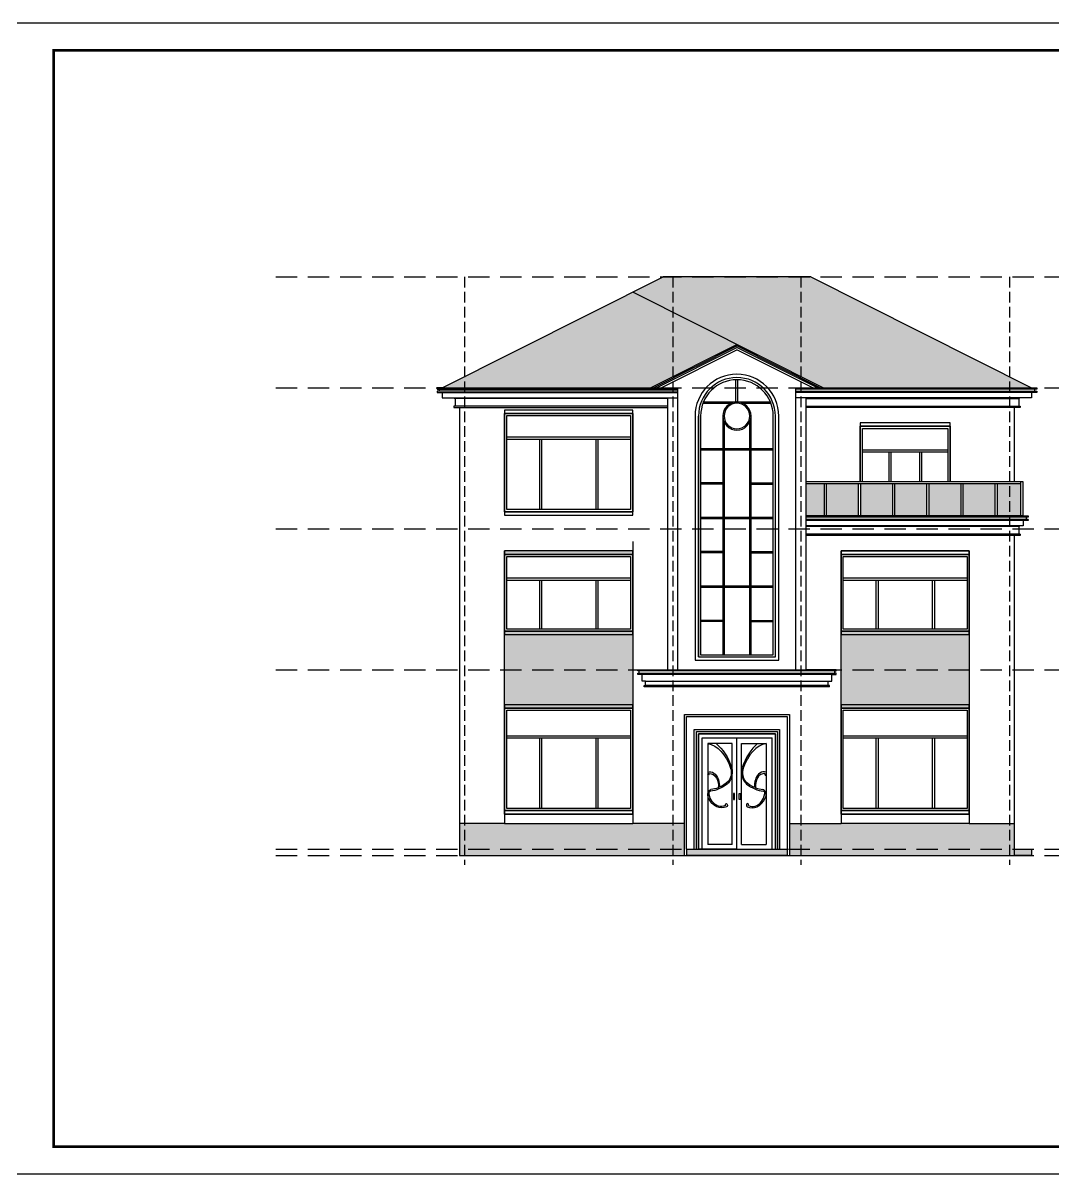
# Model space of a CAD drawing. Header units: millimetres. Extents: x -807114 to 146922, y -468455 to -61603.
# Drawn here: x -224953 to -200835, y -238672 to -211718 of the extents above; entities that cross this region are included whole.
import ezdxf

# ---------------------------------------------------------------- set-up
doc = ezdxf.new("R2010")
doc.units = ezdxf.units.MM
doc.header["$LTSCALE"] = 1000
doc.linetypes.add('DASH', pattern=[0.35, 0.25, -0.1])
doc.linetypes.add('HIDDENX2', pattern=[0.75, 0.5, -0.25])
for name, color, linetype in [('_汉字', 7, 'Continuous'), ('PUB_TITLE', 4, 'Continuous'), ('建-轴', 1, 'Continuous')]:
    doc.layers.add(name, color=color, linetype=linetype)

msp = doc.modelspace()

# ---------------------------------------------------------------- hatches: boundary and pattern name
h = msp.add_hatch()
h.set_pattern_fill('弯瓦屋面', color=20, scale=120)
h.set_pattern_definition([(0, (0, 0), (240, 240), [48, -192]), (45, (96, 24), (3e-14, 240), [67.88225, -271.529]), (90, (144, 72), (-240, 240), [240]), (135, (192, 24), (-240, 3e-14), [67.88225, -271.529]), (26.56505, (48, 0), (240, 2e-07), [53.664, -482.99231]), (333.43495, (192, 24), (240, -2e-07), [53.664, -482.99231])])
h.paths.add_polyline_path([(-210676.1, -218019), (-215136.1, -220261.8), (-210256.1, -220261.8), (-208236.1, -219246)])
h.paths.add_polyline_path([(-208236.1, -219246), (-206216.1, -220261.8), (-201336.1, -220261.8), (-206506.3, -217661.8), (-209966.1, -217661.9), (-210676.1, -218019)])
h = msp.add_hatch()
h.set_pattern_fill('玻璃2', color=4, scale=80)
h.set_pattern_definition([(45, (96, 48), (7e-14, 1221.8805), [480, -288, 480, -288, 192, -418.6253]), (45, (72, 72), (7e-14, 1221.8805), [384, -480, 288, -288, 336, -370.6253]), (45, (72, 144), (7e-14, 1221.8805), [288, -576, 192, -288, 432, -370.6253]), (45, (144, 72), (7e-14, 1221.8805), [288, -576, 240, -1042.6252]), (45, (216, 144), (7e-14, 1221.8805), [144, -720, 96, -1186.6252]), (45, (96, 264), (7e-14, 1221.8805), [96, -720, 96, -384, 240, -610.6253]), (45, (528, 192), (7e-14, 1221.8805), [480, -720, 576, -380.2253]), (45, (528, 120), (7e-14, 1221.8805), [672, -480, 720, -284.2253]), (45, (648, 216), (-1e-13, -1357.645), [480, -672, 384, -610.6253]), (45, (576, 360), (7e-14, 1221.8805), [240, -960, 288, -658.6253]), (45, (720, 288), (7e-14, 1221.8805), [192, -960, 192, -802.6252])])
h.paths.add_polyline_path([(-202136.1, -222511.8), (-202136.1, -223261.8), (-201586.1, -223261.8), (-201586.1, -222511.8)])
h.paths.add_polyline_path([(-202936.1, -222511.8), (-202936.1, -223261.8), (-202186.1, -223261.8), (-202186.1, -222511.8)])
h.paths.add_polyline_path([(-203736.1, -222511.8), (-203736.1, -223261.8), (-202986.1, -223261.8), (-202986.1, -222511.8)])
h.paths.add_polyline_path([(-204536.1, -222511.8), (-204536.1, -223261.8), (-203786.1, -223261.8), (-203786.1, -222511.8)])
h.paths.add_polyline_path([(-205336.1, -222511.8), (-205336.1, -223261.8), (-204586.1, -223261.8), (-204586.1, -222511.8)])
h.paths.add_polyline_path([(-206136.1, -222511.8), (-206136.1, -223261.8), (-205386.1, -223261.8), (-205386.1, -222511.8)])
h.paths.add_polyline_path([(-206616.1, -222511.8), (-206616.1, -223261.8), (-206186.1, -223261.8), (-206186.1, -222511.8)])
h.paths.add_polyline_path([(-173271.3, -225811.8), (-173871.3, -225811.8), (-173871.3, -226711.8), (-173271.3, -226711.8)])
h.paths.add_polyline_path([(-173921.3, -225811.8), (-174471.3, -225811.8), (-174471.3, -226711.8), (-173921.3, -226711.8)])
h.paths.add_polyline_path([(-174521.3, -225811.8), (-175071.3, -225811.8), (-175071.3, -226711.8), (-174521.3, -226711.8)])
h.paths.add_polyline_path([(-175121.3, -225811.8), (-175461.3, -225811.8), (-175461.3, -226711.8), (-175121.3, -226711.8)])
h.paths.add_polyline_path([(-135101.2, -222511.8), (-135101.2, -223261.8), (-134451.2, -223261.8), (-134451.2, -222511.8)])
h.paths.add_polyline_path([(-135801.2, -222511.8), (-135801.2, -223261.8), (-135151.2, -223261.8), (-135151.2, -222511.8)])
h.paths.add_polyline_path([(-136501.2, -222511.8), (-136501.2, -223261.8), (-135851.2, -223261.8), (-135851.2, -222511.8)])
h.paths.add_polyline_path([(-137201.2, -222511.8), (-137201.2, -223261.8), (-136551.2, -223261.8), (-136551.2, -222511.8)])
h.paths.add_polyline_path([(-137901.2, -222511.8), (-137901.2, -223261.8), (-137251.2, -223261.8), (-137251.2, -222511.8)])
h.paths.add_polyline_path([(-138451.2, -222511.8), (-138451.2, -223261.8), (-137951.2, -223261.8), (-137951.2, -222511.8)])
h = msp.add_hatch()
h.set_pattern_fill('AR-SAND', color=43, scale=26)
h.set_pattern_definition([(37.5, (0, 0), (-2.080041, 63.623721), [0, -50.1904, 0, -56.134, 0, -53.6575]), (7.5, (0, 0), (58.438027, 93.187263), [0, -27.0764, 0, -45.2374, 0, -17.3355]), (-32.5, (-40.615, 0), (102.829008, 0.186834), [0, -16.51, 0, -59.436, 0, -77.597]), (-42.5, (-40.615, 0), (99.26234, 28.980812), [0, -8.255, 0, -38.9636, 0, -44.577])])
h.paths.add_polyline_path([(-213676.1, -227681.8), (-210676.1, -227681.8), (-210676.1, -226041.8), (-213676.1, -226041.8)])
h.paths.add_polyline_path([(-213676.1, -227761.8), (-210676.1, -227761.8), (-210676.1, -227681.8), (-213676.1, -227681.8)])
h.paths.add_polyline_path([(-213676.1, -226041.8), (-210676.1, -226041.8), (-210676.1, -225961.8), (-213676.1, -225961.8)])
h.paths.add_polyline_path([(-213676.1, -224161.8), (-210676.1, -224161.8), (-210676.1, -224081.8), (-213676.1, -224081.8)])
h.paths.add_polyline_path([(-205796.1, -227681.8), (-202796.1, -227681.8), (-202796.1, -226041.8), (-205796.1, -226041.8)])
h.paths.add_polyline_path([(-205796.1, -227761.8), (-202796.1, -227761.8), (-202796.1, -227681.8), (-205796.1, -227681.8)])
h.paths.add_polyline_path([(-205796.1, -226041.8), (-202796.1, -226041.8), (-202796.1, -225961.8), (-205796.1, -225961.8)])
h.paths.add_polyline_path([(-170111.3, -227761.8), (-168611.3, -227761.8), (-168611.3, -227681.8), (-170111.3, -227681.8)])
h.paths.add_polyline_path([(-170111.3, -227681.8), (-168611.3, -227681.8), (-168611.3, -226861.8), (-170111.3, -226861.8)])
h.paths.add_polyline_path([(-170111.3, -226861.8), (-168611.3, -226861.8), (-168611.3, -226041.8), (-170111.3, -226041.8)])
h.paths.add_polyline_path([(-170111.3, -226041.8), (-168611.3, -226041.8), (-168611.3, -225961.8), (-170111.3, -225961.8)])
h.paths.add_polyline_path([(-166471.3, -226861.8), (-164371.3, -226861.8), (-164371.3, -226041.8), (-166471.3, -226041.8)])
h.paths.add_polyline_path([(-166471.3, -227681.8), (-164371.3, -227681.8), (-164371.3, -226861.8), (-166471.3, -226861.8)])
h.paths.add_polyline_path([(-166471.3, -227761.8), (-164371.3, -227761.8), (-164371.3, -227681.8), (-166471.3, -227681.8)])
h.paths.add_polyline_path([(-166471.3, -226041.8), (-164371.3, -226041.8), (-164371.3, -225961.8), (-166471.3, -225961.8)])
h.paths.add_polyline_path([(-170111.3, -224081.8), (-168611.3, -224081.8), (-168611.3, -223561.8), (-170111.3, -223561.8)])
h.paths.add_polyline_path([(-170111.3, -223561.8), (-168611.3, -223561.8), (-168611.3, -223041.8), (-170111.3, -223041.8)])
h.paths.add_polyline_path([(-170111.3, -222961.8), (-170111.3, -223041.8), (-168611.3, -223041.8), (-168611.3, -222961.8)])
h.paths.add_polyline_path([(-170111.3, -224161.8), (-168611.3, -224161.8), (-168611.3, -224081.8), (-170111.3, -224081.8)])
h.paths.add_polyline_path([(-166471.3, -224081.8), (-164371.3, -224081.8), (-164371.3, -223561.8), (-166471.3, -223561.8)])
h.paths.add_polyline_path([(-166471.3, -223561.8), (-164371.3, -223561.8), (-164371.3, -223041.8), (-166471.3, -223041.8)])
h.paths.add_polyline_path([(-166471.3, -222961.8), (-166471.3, -223041.8), (-164371.3, -223041.8), (-164371.3, -222961.8)])
h.paths.add_polyline_path([(-166471.3, -224161.8), (-164371.3, -224161.8), (-164371.3, -224081.8), (-166471.3, -224081.8)])
h.paths.add_polyline_path([(-175861.3, -230461.8), (-175861.3, -231211.8), (-162861.3, -231211.8), (-162861.3, -230461.8)])
h.paths.add_polyline_path([(-173271.3, -226711.8), (-173871.3, -226711.8), (-173921.3, -226711.8), (-174471.3, -226711.8), (-174521.3, -226711.8), (-175071.3, -226711.8), (-175121.3, -226711.8), (-175461.3, -226711.8), (-175461.3, -226861.8), (-173221.3, -226861.8), (-173221.3, -226711.8)])
h.paths.add_polyline_path([(-138301.2, -230461.8), (-138301.2, -231211.8), (-137391.2, -231211.8), (-137391.2, -230461.8)])
h.paths.add_polyline_path([(-129641.2, -230461.8), (-129641.2, -231061.8), (-129641.2, -231211.8), (-125301.2, -231211.8), (-125301.2, -230461.8)])
h.paths.add_polyline_path([(-137391.2, -227681.8), (-135291.2, -227681.8), (-135291.2, -226041.8), (-137391.2, -226041.8)])
h.paths.add_polyline_path([(-137391.2, -226041.8), (-135291.2, -226041.8), (-135291.2, -225961.8), (-137391.2, -225961.8)])
h.paths.add_polyline_path([(-137391.2, -227761.8), (-135291.2, -227761.8), (-135291.2, -227681.8), (-137391.2, -227681.8)])
h.paths.add_polyline_path([(-99776.6, -230461.8), (-99776.6, -231211.8), (-86776.6, -231211.8), (-86776.6, -231061.8), (-86776.6, -230461.8)])
h.paths.add_polyline_path([(-137391.2, -231061.8), (-135291.2, -231061.8), (-135291.2, -230461.8), (-137391.2, -230461.8)])
h.paths.add_polyline_path([(-137391.2, -231211.8), (-135291.2, -231211.8), (-135291.2, -231061.8), (-137391.2, -231061.8)])
h.paths.add_polyline_path([(-90476.6, -227681.8), (-88156.6, -227681.8), (-88376.6, -227461.8), (-88076.6, -227461.8), (-88076.6, -226861.8), (-90476.6, -226861.8)])
h.paths.add_polyline_path([(-90476.6, -226861.8), (-88076.6, -226861.8), (-88076.6, -226041.8), (-90476.6, -226041.8)])
h.paths.add_polyline_path([(-94706.6, -226861.8), (-92606.6, -226861.8), (-92606.6, -226041.8), (-94706.6, -226041.8)])
h.paths.add_polyline_path([(-94706.6, -227681.8), (-92606.6, -227681.8), (-92606.6, -226861.8), (-94706.6, -226861.8)])
h.paths.add_polyline_path([(-94706.6, -224081.8), (-92606.6, -224081.8), (-92606.6, -223561.8), (-94706.6, -223561.8)])
h.paths.add_polyline_path([(-94706.6, -223561.8), (-92606.6, -223561.8), (-92606.6, -223041.8), (-94706.6, -223041.8)])
h.paths.add_polyline_path([(-98706.6, -223561.8), (-96606.6, -223561.8), (-96606.6, -223057.6), (-98706.6, -223057.6)])
h.paths.add_polyline_path([(-98706.6, -224097.6), (-96606.6, -224097.6), (-96606.6, -223561.8), (-98706.6, -223561.8)])
h.paths.add_polyline_path([(-98706.6, -226861.8), (-96606.6, -226861.8), (-96606.6, -226057.6), (-98706.6, -226057.6)])
h.paths.add_polyline_path([(-98706.6, -227697.6), (-96606.6, -227697.6), (-96606.6, -226861.8), (-98706.6, -226861.8)])
h.paths.add_polyline_path([(-201856.1, -231061.8), (-201736.1, -231061.8), (-201736.1, -230461.8), (-201856.1, -230461.8)])
h.paths.add_polyline_path([(-201856.1, -231211.8), (-201736.1, -231211.8), (-201736.1, -231061.8), (-201856.1, -231061.8)])
h.paths.add_polyline_path([(-206736.1, -230461.8), (-206736.1, -231061.8), (-201856.1, -231061.8), (-201856.1, -230461.8), (-202442.7, -230461.8), (-202796.1, -230461.8), (-204259.1, -230461.8), (-205796.1, -230461.8)])
h.paths.add_polyline_path([(-201856.1, -231061.8), (-206736.1, -231061.8), (-206736.1, -231211.8), (-201856.1, -231211.8)])
h.paths.add_polyline_path([(-207006.1, -231211.8), (-206736.1, -231211.8), (-206736.1, -231061.8), (-207006.1, -231061.8)])
h.paths.add_polyline_path([(-207006.1, -230461.8), (-207006.1, -231061.8), (-206736.1, -231061.8), (-206736.1, -230461.8)])
h.paths.add_polyline_path([(-209736.1, -231061.8), (-209466.1, -231061.8), (-209466.1, -230461.8), (-209736.1, -230461.8)])
h.paths.add_polyline_path([(-209736.1, -231211.8), (-209466.1, -231211.8), (-209466.1, -231061.8), (-209736.1, -231061.8)])
h.paths.add_polyline_path([(-209736.1, -231061.8), (-214616.1, -231061.8), (-214616.1, -231211.8), (-209736.1, -231211.8)])
h.paths.add_polyline_path([(-214616.1, -230461.8), (-214616.1, -231061.8), (-209736.1, -231061.8), (-209736.1, -230461.8), (-210676.1, -230461.8), (-213676.1, -230461.8)])
h.paths.add_polyline_path([(-214736.1, -230461.8), (-214736.1, -231061.8), (-214616.1, -231061.8), (-214616.1, -230461.8)])
h.paths.add_polyline_path([(-214736.1, -231211.8), (-214616.1, -231211.8), (-214616.1, -231061.8), (-214736.1, -231061.8)])
h.paths.add_polyline_path([(-131921.2, -231061.8), (-130841.2, -231061.8), (-130841.2, -230461.8), (-131921.2, -230461.8)])
h.paths.add_polyline_path([(-131921.2, -231211.8), (-130841.2, -231211.8), (-130841.2, -231061.8), (-131921.2, -231061.8)])
h.paths.add_polyline_path([(-131921.2, -231211.8), (-131921.2, -231061.8), (-134721.2, -231061.8), (-134721.2, -231211.8)])
h.paths.add_polyline_path([(-134721.2, -231061.8), (-131921.2, -231061.8), (-131921.2, -230461.8), (-134721.2, -230461.8)])
h.paths.add_polyline_path([(-134721.2, -230461.8), (-135291.2, -230461.8), (-135291.2, -231061.8), (-134721.2, -231061.8)])
h.paths.add_polyline_path([(-135291.2, -231211.8), (-134721.2, -231211.8), (-134721.2, -231061.8), (-135291.2, -231061.8)])
h = msp.add_hatch()
h.set_pattern_fill('AR-SAND', color=253, scale=12)
h.set_pattern_definition([(37.5, (0, 0), (-0.9600188, 29.3647942), [0, -23.1648, 0, -25.908, 0, -24.765]), (7.5, (0, 0), (26.971397, 43.009506), [0, -12.4968, 0, -20.8788, 0, -8.001]), (-32.5, (-18.745, 0), (47.4595422, 0.086231), [0, -7.62, 0, -27.432, 0, -35.814]), (-42.5, (-18.745, 0), (45.813387, 13.3757594), [0, -3.81, 0, -17.9832, 0, -20.574])])
h.paths.add_polyline_path([(-207056.1, -231061.8), (-207236.1, -231061.8), (-207286.1, -231061.8), (-207336.1, -231061.8), (-207416.1, -231061.8), (-208236.1, -231061.8), (-209056.1, -231061.8), (-209136.1, -231061.8), (-209186.1, -231061.8), (-209236.1, -231061.8), (-209416.1, -231061.8), (-209416.1, -231211.8), (-207056.1, -231211.8)])
h.paths.add_polyline_path([(-129641.2, -231211.8), (-129641.2, -231061.8), (-130841.2, -231061.8), (-130841.2, -231211.8)])
h.paths.add_polyline_path([(-201736.1, -231211.8), (-201336.1, -231211.8), (-201336.1, -231061.8), (-201736.1, -231061.8)])
h.paths.add_polyline_path([(-175861.3, -231061.8), (-176261.3, -231061.8), (-176261.3, -231211.8), (-175861.3, -231211.8)])
h.paths.add_polyline_path([(-138801.2, -231061.8), (-138801.2, -231211.8), (-138301.2, -231211.8), (-138301.2, -231061.8)])
h.paths.add_polyline_path([(-86776.6, -231061.8), (-86776.6, -231211.8), (-86276.6, -231211.8), (-86276.6, -231061.8)])

# ---------------------------------------------------------------- linework, layer by layer
at = {"color": 252, "linetype": 'HIDDENX2'}
for p, q in [((-219030.5, -217661.8), (-196951.3, -217661.8)), ((-219030.5, -220261.8), (-196951.3, -220261.8)), ((-219030.5, -223561.8), (-196951.3, -223561.8)), ((-219030.5, -226861.8), (-196951.3, -226861.8)), ((-219030.5, -231061.8), (-196951.3, -231061.8)), ((-219030.5, -231211.8), (-196951.3, -231211.8))]:
    msp.add_line(p, q, dxfattribs=at)
for p, q in [((-215136.1, -220261.8), (-209966.1, -217661.9)), ((-206506.1, -217661.9), (-209966.1, -217661.9)), ((-206506.1, -217661.9), (-201336.1, -220261.8)), ((-206216.1, -220261.8), (-210676.1, -218019)), ((-210256.1, -220261.8), (-208236.1, -219246)), ((-210189.3, -220261.8), (-208236.1, -219279.6)), ((-210122.5, -220261.8), (-208236.1, -219313.2)), ((-210011.2, -220261.8), (-208236.1, -219369.2)), ((-206282.8, -220261.8), (-208236.1, -219279.6)), ((-206349.6, -220261.8), (-208236.1, -219313.2)), ((-206460.9, -220261.8), (-208236.1, -219369.2)), ((-215136.1, -220261.8), (-215256.1, -220261.8)), ((-215256.1, -220261.8), (-215256.1, -220291.8)), ((-215256.1, -220291.8), (-209616.1, -220291.8)), ((-209616.1, -220341.8), (-215256.1, -220341.8)), ((-215256.1, -220341.8), (-215256.1, -220371.8)), ((-215256.1, -220371.8), (-209616.1, -220371.8)), ((-215206.1, -220291.8), (-215206.1, -220341.8)), ((-215136.1, -220261.8), (-209616.1, -220261.8)), ((-215136.1, -220371.8), (-215136.1, -220491.8)), ((-209616.1, -226861.8), (-209616.1, -220261.8)), ((-206856.1, -226861.8), (-206856.1, -220261.8)), ((-206856.1, -220261.8), (-201336.1, -220261.8)), ((-201216.1, -220291.8), (-206856.1, -220291.8)), ((-206856.1, -220341.8), (-201216.1, -220341.8)), ((-201216.1, -220371.8), (-206856.1, -220371.8)), ((-201336.1, -220261.8), (-201216.1, -220261.8)), ((-201336.1, -220371.8), (-201336.1, -220491.8)), ((-201266.1, -220291.8), (-201266.1, -220341.8)), ((-201216.1, -220261.8), (-201216.1, -220291.8)), ((-201216.1, -220341.8), (-201216.1, -220371.8)), ((-215136.1, -220491.8), (-214836.1, -220491.8)), ((-209856.1, -220691.8), (-214866.1, -220691.8)), ((-214866.1, -220691.8), (-214866.1, -220721.8)), ((-214866.1, -220721.8), (-209856.1, -220721.8)), ((-214856.1, -220511.8), (-214856.1, -220491.8)), ((-209856.1, -220511.8), (-214856.1, -220511.8)), ((-214836.1, -220491.8), (-209616.1, -220491.8)), ((-214836.1, -220511.8), (-214836.1, -220691.8)), ((-214736.1, -220721.8), (-214736.1, -231211.8)), ((-209856.1, -226861.8), (-209856.1, -220491.8)), ((-201336.1, -220491.8), (-206856.1, -220491.8)), ((-206616.1, -226861.8), (-206616.1, -220491.8)), ((-206616.1, -220511.8), (-201616.1, -220511.8)), ((-206616.1, -220691.8), (-201606.1, -220691.8)), ((-201606.1, -220721.8), (-206616.1, -220721.8)), ((-201736.1, -222461.8), (-201736.1, -220721.8)), ((-201636.1, -220511.8), (-201636.1, -220691.8)), ((-201616.1, -220511.8), (-201616.1, -220491.8)), ((-201606.1, -220691.8), (-201606.1, -220721.8)), ((-210676.1, -220781.8), (-213676.1, -220781.8)), ((-213676.1, -220781.8), (-213676.1, -223241.8)), ((-210676.1, -220861.8), (-213676.1, -220861.8)), ((-210676.1, -223241.8), (-210676.1, -220781.8)), ((-209136.1, -226561.8), (-209136.1, -220921.8)), ((-207336.1, -226561.8), (-207336.1, -220921.8)), ((-203246.1, -221081.8), (-205346.1, -221081.8)), ((-205346.1, -221081.8), (-205346.1, -222461.8)), ((-203246.1, -221161.8), (-205346.1, -221161.8)), ((-203246.1, -222461.8), (-203246.1, -221081.8)), ((-201536.1, -222461.8), (-206616.1, -222461.8)), ((-201586.1, -222511.8), (-206616.1, -222511.8)), ((-201586.1, -223261.8), (-201586.1, -222461.8)), ((-201536.1, -223261.8), (-201536.1, -222461.8)), ((-213676.1, -223161.8), (-210676.1, -223161.8)), ((-213676.1, -223241.8), (-210676.1, -223241.8)), ((-201536.1, -223261.8), (-206616.1, -223261.8)), ((-201416.1, -223371.8), (-206616.1, -223371.8)), ((-201536.1, -223261.8), (-201416.1, -223261.8)), ((-201536.1, -223371.8), (-201536.1, -223491.8)), ((-201466.1, -223291.8), (-201466.1, -223341.8)), ((-201416.1, -223261.8), (-201416.1, -223291.8)), ((-201416.1, -223341.8), (-201416.1, -223371.8)), ((-201536.1, -223491.8), (-206616.1, -223491.8)), ((-201606.1, -223721.8), (-206616.1, -223721.8)), ((-201736.1, -231211.8), (-201736.1, -223721.8)), ((-201636.1, -223511.8), (-201636.1, -223691.8)), ((-201616.1, -223511.8), (-201616.1, -223491.8)), ((-201606.1, -223691.8), (-201606.1, -223721.8)), ((-210676.1, -224081.8), (-213676.1, -224081.8)), ((-213676.1, -224081.8), (-213676.1, -226041.8)), ((-210676.1, -224161.8), (-213676.1, -224161.8)), ((-210676.1, -226041.8), (-210676.1, -224081.8)), ((-202796.1, -224081.8), (-205796.1, -224081.8)), ((-205796.1, -224081.8), (-205796.1, -226041.8)), ((-202796.1, -224161.8), (-205796.1, -224161.8)), ((-202796.1, -226041.8), (-202796.1, -224081.8)), ((-213676.1, -225961.8), (-210676.1, -225961.8)), ((-213676.1, -226041.8), (-210676.1, -226041.8)), ((-205796.1, -225961.8), (-202796.1, -225961.8)), ((-205796.1, -226041.8), (-202796.1, -226041.8)), ((-209136.1, -226561.8), (-207336.1, -226561.8)), ((-210556.5, -226891.8), (-210556.5, -226861.8)), ((-210556.5, -226861.8), (-209856.1, -226861.8)), ((-210526.5, -226891.8), (-210556.5, -226891.8)), ((-210556.5, -226971.8), (-210556.5, -226941.8)), ((-210556.5, -226941.8), (-210526.5, -226941.8)), ((-210526.5, -226941.8), (-210526.5, -226891.8)), ((-209856.1, -226861.8), (-206616.1, -226861.8)), ((-205915.7, -226861.8), (-206616.1, -226861.8)), ((-205945.7, -226941.8), (-205945.7, -226891.8)), ((-205945.7, -226891.8), (-205915.7, -226891.8)), ((-205915.7, -226941.8), (-205945.7, -226941.8)), ((-205915.7, -226891.8), (-205915.7, -226861.8)), ((-205915.7, -226971.8), (-205915.7, -226941.8)), ((-210456.5, -226971.8), (-210556.5, -226971.8)), ((-210456.5, -227131.8), (-210456.5, -226971.8)), ((-206015.7, -226971.8), (-210456.5, -226971.8)), ((-210376.5, -227131.8), (-210456.5, -227131.8)), ((-210376.5, -227231.8), (-210376.5, -227131.8)), ((-206095.7, -227231.8), (-206095.7, -227131.8)), ((-206095.7, -227131.8), (-206015.7, -227131.8)), ((-206015.7, -227131.8), (-206015.7, -226971.8)), ((-206015.7, -226971.8), (-205915.7, -226971.8)), ((-210406.5, -227261.8), (-210406.5, -227231.8)), ((-210406.5, -227231.8), (-210376.5, -227231.8)), ((-206065.7, -227261.8), (-210406.5, -227261.8)), ((-206065.7, -227231.8), (-206095.7, -227231.8)), ((-206065.7, -227261.8), (-206065.7, -227231.8)), ((-213676.1, -227681.8), (-213676.1, -230241.8)), ((-210676.1, -227681.8), (-213676.1, -227681.8)), ((-210676.1, -227761.8), (-213676.1, -227761.8)), ((-210676.1, -230241.8), (-210676.1, -227681.8)), ((-202796.1, -227681.8), (-205796.1, -227681.8)), ((-205796.1, -227681.8), (-205796.1, -230241.8)), ((-202796.1, -227761.8), (-205796.1, -227761.8)), ((-202796.1, -230241.8), (-202796.1, -227681.8)), ((-207336.1, -228361.8), (-209136.1, -228361.8)), ((-209136.1, -228361.8), (-209136.1, -231061.8)), ((-209136.1, -228361.8), (-209136.1, -231061.8)), ((-208236.1, -228361.8), (-209136.1, -228361.8)), ((-208236.1, -228361.8), (-207336.1, -228361.8)), ((-207336.1, -231061.8), (-207336.1, -228361.8)), ((-207336.1, -228361.8), (-207336.1, -231061.8)), ((-213676.1, -230161.8), (-210676.1, -230161.8)), ((-205796.1, -230161.8), (-202796.1, -230161.8)), ((-213676.1, -230241.8), (-210676.1, -230241.8)), ((-213676.1, -230241.8), (-213676.1, -230461.8)), ((-210676.1, -230241.8), (-210676.1, -230461.8)), ((-205796.1, -230241.8), (-202796.1, -230241.8)), ((-205796.1, -230241.8), (-205796.1, -230461.8)), ((-202796.1, -230241.8), (-202796.1, -230461.8)), ((-213676.1, -230461.8), (-214736.1, -230461.8)), ((-209466.1, -230461.8), (-210676.1, -230461.8)), ((-207006.1, -230461.8), (-205796.1, -230461.8)), ((-202796.1, -230461.8), (-201736.1, -230461.8)), ((-214736.1, -231211.8), (-201736.1, -231211.8)), ((-209416.1, -231061.8), (-209416.1, -231211.8)), ((-209416.1, -231061.8), (-207056.1, -231061.8)), ((-207056.1, -231211.8), (-209416.1, -231211.8)), ((-208236.1, -231061.8), (-209136.1, -231061.8)), ((-208236.1, -231061.8), (-207336.1, -231061.8)), ((-207056.1, -231061.8), (-207056.1, -231211.8)), ((-201736.1, -231061.8), (-201336.1, -231061.8)), ((-201336.1, -231211.8), (-201736.1, -231211.8)), ((-201336.1, -231061.8), (-201336.1, -231211.8))]:
    msp.add_line(p, q)
at = {"color": 253}
for p, q in [((-208261.1, -220592.8), (-208261.1, -220071.8)), ((-208211.1, -220592.8), (-208211.1, -220071.8)), ((-209031.4, -220591.8), (-207440.8, -220591.8)), ((-209031.4, -220621.8), (-208373.5, -220621.8)), ((-208098.6, -220621.8), (-207440.8, -220621.8)), ((-208566.1, -220921.8), (-208566.1, -226511.8)), ((-207906.1, -226511.8), (-207906.1, -220921.8)), ((-208536.1, -221059.3), (-208536.1, -226511.8)), ((-207936.1, -226511.8), (-207936.1, -221059.3)), ((-213626.1, -221411.8), (-210726.1, -221411.8)), ((-213626.1, -221461.8), (-210726.1, -221461.8)), ((-212859.4, -221461.8), (-212859.4, -223111.8)), ((-212809.4, -221461.8), (-212809.4, -223111.8)), ((-211542.7, -221461.8), (-211542.7, -223111.8)), ((-211492.7, -221461.8), (-211492.7, -223111.8)), ((-209086.1, -221681.8), (-207386.1, -221681.8)), ((-209086.1, -221711.8), (-207386.1, -221711.8)), ((-205296.1, -221711.8), (-203296.1, -221711.8)), ((-205296.1, -221761.8), (-203296.1, -221761.8)), ((-204679.4, -221761.8), (-204679.4, -222461.8)), ((-204629.4, -221761.8), (-204629.4, -222461.8)), ((-203962.7, -221761.8), (-203962.7, -222461.8)), ((-203912.7, -221761.8), (-203912.7, -222461.8)), ((-208536.1, -222486.8), (-209086.1, -222486.8)), ((-208536.1, -222516.8), (-209086.1, -222516.8)), ((-207936.1, -222486.8), (-207386.1, -222486.8)), ((-207936.1, -222516.8), (-207386.1, -222516.8)), ((-206186.1, -223261.8), (-206186.1, -222511.8)), ((-206136.1, -223261.8), (-206136.1, -222511.8)), ((-205386.1, -223261.8), (-205386.1, -222511.8)), ((-205336.1, -223261.8), (-205336.1, -222511.8)), ((-204586.1, -223261.8), (-204586.1, -222511.8)), ((-204536.1, -223261.8), (-204536.1, -222511.8)), ((-203786.1, -223261.8), (-203786.1, -222511.8)), ((-203736.1, -223261.8), (-203736.1, -222511.8)), ((-202986.1, -223261.8), (-202986.1, -222511.8)), ((-202936.1, -223261.8), (-202936.1, -222511.8)), ((-202186.1, -223261.8), (-202186.1, -222511.8)), ((-202136.1, -223261.8), (-202136.1, -222511.8)), ((-209086.1, -223291.8), (-207386.1, -223291.8)), ((-209086.1, -223321.8), (-207386.1, -223321.8)), ((-208536.1, -224096.8), (-209086.1, -224096.8)), ((-208536.1, -224126.8), (-209086.1, -224126.8)), ((-207936.1, -224096.8), (-207386.1, -224096.8)), ((-207936.1, -224126.8), (-207386.1, -224126.8)), ((-213626.1, -224711.8), (-210726.1, -224711.8)), ((-213626.1, -224761.8), (-210726.1, -224761.8)), ((-212859.4, -224761.8), (-212859.4, -225911.8)), ((-212809.4, -224761.8), (-212809.4, -225911.8)), ((-211542.7, -224761.8), (-211542.7, -225911.8)), ((-211492.7, -224761.8), (-211492.7, -225911.8)), ((-205746.1, -224711.8), (-202846.1, -224711.8)), ((-205746.1, -224761.8), (-202846.1, -224761.8)), ((-204979.4, -224761.8), (-204979.4, -225911.8)), ((-204929.4, -224761.8), (-204929.4, -225911.8)), ((-203662.7, -224761.8), (-203662.7, -225911.8)), ((-203612.7, -224761.8), (-203612.7, -225911.8)), ((-209086.1, -224901.8), (-207386.1, -224901.8)), ((-209086.1, -224931.8), (-207386.1, -224931.8)), ((-207936.1, -225122.6), (-207936.1, -225762.3)), ((-208536.1, -225706.8), (-209086.1, -225706.8)), ((-208536.1, -225736.8), (-209086.1, -225736.8)), ((-207936.1, -225706.8), (-207386.1, -225706.8)), ((-207936.1, -225736.8), (-207386.1, -225736.8)), ((-213626.1, -228411.8), (-210726.1, -228411.8)), ((-213626.1, -228461.8), (-210726.1, -228461.8)), ((-212859.4, -228461.8), (-212859.4, -230111.8)), ((-212809.4, -228461.8), (-212809.4, -230111.8)), ((-211542.7, -228461.8), (-211542.7, -230111.8)), ((-211492.7, -228461.8), (-211492.7, -230111.8)), ((-205746.1, -228411.8), (-202846.1, -228411.8)), ((-205746.1, -228461.8), (-202846.1, -228461.8)), ((-204979.4, -228461.8), (-204979.4, -230111.8)), ((-204929.4, -228461.8), (-204929.4, -230111.8)), ((-203662.7, -228461.8), (-203662.7, -230111.8)), ((-203612.7, -228461.8), (-203612.7, -230111.8))]:
    msp.add_line(p, q, dxfattribs=at)
at = {"color": 43}
for p, q in [((-201416.1, -223291.8), (-206616.1, -223291.8)), ((-201416.1, -223341.8), (-206616.1, -223341.8)), ((-201616.1, -223511.8), (-206616.1, -223511.8)), ((-201606.1, -223691.8), (-206616.1, -223691.8)), ((-205945.7, -226891.8), (-210526.5, -226891.8)), ((-210526.5, -226941.8), (-205945.7, -226941.8)), ((-210376.5, -227131.8), (-206095.7, -227131.8)), ((-206095.7, -227231.8), (-210376.5, -227231.8))]:
    msp.add_line(p, q, dxfattribs=at)
at = {"color": 37}
for p, q in [((-209056.1, -228464.7), (-209056.1, -231061.8)), ((-207416.1, -228464.7), (-209056.1, -228464.7)), ((-208236.1, -231061.8), (-208236.1, -228464.7)), ((-207416.1, -228464.7), (-207416.1, -231061.8)), ((-208920, -228593.3), (-208920, -230959)), ((-208347.3, -228593.3), (-208920, -228593.3)), ((-208347.3, -230959), (-208347.3, -228593.3)), ((-208124.9, -230959), (-208124.9, -228593.3)), ((-208124.9, -228593.3), (-207552.1, -228593.3)), ((-207552.1, -228593.3), (-207552.1, -230959)), ((-208360.1, -229159.9), (-208352.2, -229167.9)), ((-208112.1, -229159.9), (-208119.9, -229167.9)), ((-208290.2, -229760.7), (-208316.9, -229760.7)), ((-208316.9, -229760.7), (-208316.9, -229900.4)), ((-208316.9, -229900.4), (-208290.2, -229900.4)), ((-208290.2, -229900.4), (-208290.2, -229760.7)), ((-208182, -229900.4), (-208182, -229760.7)), ((-208182, -229760.7), (-208155.3, -229760.7)), ((-208155.3, -229900.4), (-208182, -229900.4)), ((-208155.3, -229760.7), (-208155.3, -229900.4)), ((-208347.3, -230959), (-208920, -230959)), ((-208124.9, -230959), (-207552.1, -230959))]:
    msp.add_line(p, q, dxfattribs=at)
for points in [[(-207256.1, -220921.8, 1), (-209216.1, -220921.8), (-209216.1, -226641.8), (-207256.1, -226641.8)], [(-207336.1, -220921.8, 1), (-209136.1, -220921.8), (-209136.1, -226561.8), (-207336.1, -226561.8)]]:
    msp.add_lwpolyline(points, format="xyb", close=True)
at = {"color": 253}
msp.add_lwpolyline([(-207386.1, -220921.8, 1), (-209086.1, -220921.8), (-209086.1, -226511.8), (-207386.1, -226511.8)], format="xyb", close=True, dxfattribs=at)
for points in [[(-213676.1, -220861.8), (-210676.1, -220861.8), (-210676.1, -223161.8), (-213676.1, -223161.8)], [(-213676.1, -224161.8), (-210676.1, -224161.8), (-210676.1, -225961.8), (-213676.1, -225961.8)], [(-205796.1, -224081.8), (-202796.1, -224081.8), (-202796.1, -230241.8), (-205796.1, -230241.8)], [(-205796.1, -224161.8), (-202796.1, -224161.8), (-202796.1, -225961.8), (-205796.1, -225961.8)], [(-213676.1, -227761.8), (-210676.1, -227761.8), (-210676.1, -230161.8), (-213676.1, -230161.8)], [(-205796.1, -227761.8), (-202796.1, -227761.8), (-202796.1, -230161.8), (-205796.1, -230161.8)]]:
    msp.add_lwpolyline(points, close=True)
for points in [[(-213626.1, -220911.8), (-210726.1, -220911.8), (-210726.1, -223111.8), (-213626.1, -223111.8)], [(-213626.1, -224211.8), (-210726.1, -224211.8), (-210726.1, -225911.8), (-213626.1, -225911.8)], [(-205746.1, -224211.8), (-202846.1, -224211.8), (-202846.1, -225911.8), (-205746.1, -225911.8)], [(-213626.1, -227811.8), (-210726.1, -227811.8), (-210726.1, -230111.8), (-213626.1, -230111.8)], [(-205746.1, -227811.8), (-202846.1, -227811.8), (-202846.1, -230111.8), (-205746.1, -230111.8)]]:
    msp.add_lwpolyline(points, close=True, dxfattribs=at)
for points in [[(-205346.1, -222461.8), (-205346.1, -221161.8), (-203246.1, -221161.8), (-203246.1, -222461.8)], [(-210676.1, -223861.8), (-210676.1, -230241.8), (-213676.1, -230241.8), (-213676.1, -224081.8)], [(-209466.1, -231211.8), (-209466.1, -227911.8), (-207006.1, -227911.8), (-207006.1, -231211.8)], [(-209416.1, -231061.8), (-209416.1, -227961.8), (-207056.1, -227961.8), (-207056.1, -231061.8)], [(-209186.1, -231061.8), (-209186.1, -228311.8), (-207286.1, -228311.8), (-207286.1, -231061.8)], [(-209136.1, -231061.8), (-209136.1, -228361.8), (-207336.1, -228361.8), (-207336.1, -231061.8)]]:
    msp.add_lwpolyline(points)
msp.add_lwpolyline([(-205296.1, -222461.8), (-205296.1, -221211.8), (-203296.1, -221211.8), (-203296.1, -222461.8)], dxfattribs=at)
at = {"color": 37}
msp.add_lwpolyline([(-209236.1, -231061.8), (-209236.1, -228261.8), (-207236.1, -228261.8), (-207236.1, -231061.8)], dxfattribs=at)
msp.add_arc((-208236.1, -220921.8), 900, 0, 180)
at = {"color": 253}
for radius, start, end in [(330, 0, 180), (300, 0, 180), (330, 180, 0), (300, 180, 0)]:
    msp.add_arc((-208236.1, -220921.8), radius, start, end, dxfattribs=at)
at = {"color": 37, "extrusion": (0, 0, -1)}
for centre, major_axis, start_param, end_param in [((-209001.5, -229686.5), (0, 1100.7), 0.1166213, 1.0795994), ((-209100.7, -229755), (0, 1307.1), 0.4749931, 1.0981057), ((-208906, -229304.2), (0, 27.4), 1.3029325, 4.0746758), ((-208863.8, -229600.3), (0, 346.8), 6.0278618, 7.3718248), ((-208871.6, -229638.9), (0, 343.1), 6.2022907, 7.0837946), ((-208560, -229241.3), (0, 334.6), 1.3497662, 2.6735778), ((-208521, -229275.3), (0, 241), 1.1063007, 2.592234), ((-208908.5, -228157.6), (0, 1548.8), 2.6735778, 3.0907689), ((-208885, -228280.6), (0, 1388.4), 2.8988655, 3.0950437), ((-208830.9, -229576.9), (0, 254), 0.8006093, 1.7745224), ((-208856.7, -229594.5), (0, 334.3), 1.0886394, 1.636626), ((-208885, -228280.6), (0, 1388.4), 2.6149607, 2.8658559), ((-208840, -229790.9), (0, 123.5), 4.0275313, 6.234177), ((-208592.2, -229472.8), (0, 626.4), 2.8382107, 4.0275313), ((-208857.5, -229751.9), (0, 47.5), 4.522907, 6.2519858), ((-208689.5, -229701.2), (0, 316.4), 3.7947022, 4.522907), ((-208599.9, -229517.3), (0, 548), 2.8712254, 3.7947022), ((-208483.2, -230035.9), (0, 38.3), 4.4615763, 9.2909473)]:
    msp.add_ellipse(centre, major_axis=major_axis, ratio=0.6363636, start_param=start_param, end_param=end_param, dxfattribs=at)
at = {"color": 37}
for centre, major_axis, start_param, end_param in [((-207371.5, -229755), (0, 1307.1), 0.4749931, 1.0981057), ((-207470.6, -229686.5), (0, 1100.7), 0.1166213, 1.0795994), ((-207912.2, -229241.3), (0, 334.6), 1.3497662, 2.6735778), ((-207951.2, -229275.3), (0, 241), 1.1063007, 2.592234), ((-207608.4, -229600.3), (0, 346.8), 6.0278618, 7.3718248), ((-207600.6, -229638.9), (0, 343.1), 6.2022907, 7.0837946), ((-207566.1, -229304.2), (0, 27.4), 1.3029325, 4.0746758), ((-207587.2, -228280.6), (0, 1388.4), 2.6149607, 2.8658559), ((-207563.6, -228157.6), (0, 1548.8), 2.6735778, 3.0907689), ((-207615.4, -229594.5), (0, 334.3), 1.0886394, 1.636626), ((-207641.2, -229576.9), (0, 254), 0.8006093, 1.7745224), ((-207587.2, -228280.6), (0, 1388.4), 2.8988655, 3.0950437), ((-207880, -229472.8), (0, 626.4), 2.8382107, 4.0275313), ((-207782.7, -229701.2), (0, 316.4), 3.7947022, 4.522907), ((-207632.1, -229790.9), (0, 123.5), 4.0275313, 6.234177), ((-207614.6, -229751.9), (0, 47.5), 4.522907, 6.2519858), ((-207989, -230035.9), (0, 38.3), 4.4615763, 9.2909473), ((-207872.2, -229517.3), (0, 548), 2.8712254, 3.7947022)]:
    msp.add_ellipse(centre, major_axis=major_axis, ratio=0.6363636, start_param=start_param, end_param=end_param, dxfattribs=at)
msp.add_point((-207416.1, -228464.7), dxfattribs=at)
at = {"layer": '_汉字'}
for p, q in [((-213676.1, -230461.8), (-210676.1, -230461.8)), ((-202796.1, -230461.8), (-205796.1, -230461.8))]:
    msp.add_line(p, q, dxfattribs=at)
at = {"layer": 'PUB_TITLE'}
for points in [[(-225640.4, -238672.2), (-187519, -238672.2), (-187519, -211717.7), (-225640.4, -211717.7)], [(-224234, -238030.5), (-188160.8, -238030.5), (-188160.8, -212359.5), (-224234, -212359.5)]]:
    msp.add_lwpolyline(points, close=True, dxfattribs=at)
at = {"layer": 'PUB_TITLE', "const_width": 64.2}
msp.add_lwpolyline([(-224234, -238030.5), (-188160.8, -238030.5), (-188160.8, -212359.5), (-224234, -212359.5)], close=True, dxfattribs=at)
at = {"layer": '建-轴', "linetype": 'DASH'}
for p, q in [((-214616.1, -217661.8), (-214616.1, -231434.7)), ((-209736.1, -217661.8), (-209736.1, -231434.7)), ((-206736.1, -217661.8), (-206736.1, -231434.7)), ((-201856.1, -217661.8), (-201856.1, -231434.7))]:
    msp.add_line(p, q, dxfattribs=at)

doc.saveas('drawing.dxf')
